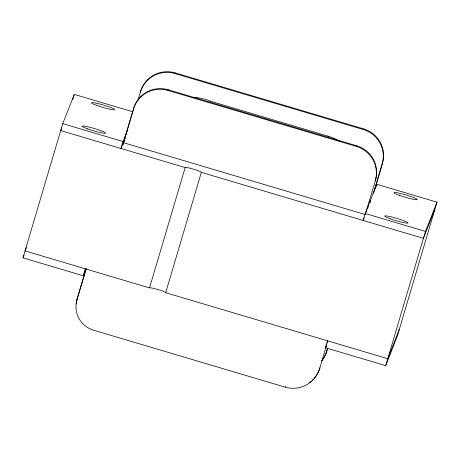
<?xml version="1.0" encoding="UTF-8"?>
<svg xmlns="http://www.w3.org/2000/svg" width="460" height="460" viewBox="0 0 460 460"><rect width="100%" height="100%" fill="white"/><g stroke="black" fill="none" stroke-linecap="round" stroke-linejoin="round"><path stroke-width="0.69" d="M85.882 269.117L83.26 275.764L23 257.853L62.761 123.631L74.29 94.386L132.503 111.682M72.795 99.435L74.29 94.386M83.26 275.764L85.318 268.818M127.742 129.57L123.021 141.536L120.963 148.482L125.419 137.178M317.279 373.957A27.761 27.623 21.5 0 0 319.907 367.885L319.642 368.563A27.761 27.623 21.5 0 1 285.183 387.142L93.587 330.211A24.621 24.495 21.5 0 1 76.946 299.707L86.123 268.726M122.831 144.808L133.705 108.33A27.761 27.623 21.5 0 1 168.164 89.752L356.741 145.785A27.761 27.623 21.5 0 1 375.509 180.182L365.263 214.55L123.458 142.686L124.999 138.788M76.946 299.707L86.187 268.743M122.895 144.82L133.705 108.33M137.914 100.372L140.628 91.436A27.761 27.623 21.5 0 1 175.087 72.858L363.67 128.892A27.761 27.623 21.5 0 1 382.433 163.294L374.492 190.106M26.369 247.589L25.058 250.913L149.529 287.902L185.179 167.561A8.429 0.839 16.5 0 1 193.568 169.182A8.429 0.839 16.5 0 1 201.342 172.362L423.413 238.355L434.941 209.11M399.297 329.446L387.763 358.697L165.692 292.704L201.342 172.362M364.199 217.787L363.147 220.443L365.205 213.503L376.74 184.259L437 202.164L397.239 336.392L385.71 365.637L325.444 347.731L327.503 340.785M319.642 368.563L326.364 345.874M327.181 343.125L327.79 341.061M321.914 360.732A27.761 27.623 21.5 0 0 326.571 351.67L327.589 348.231M373.411 193.533L382.433 163.294M326.571 351.67L327.647 348.243M375.803 187.415L376.74 184.259M385.71 365.637L425.466 231.409L437 202.164M61.749 127.914L60.703 130.571L185.179 167.561M23 257.853L24.046 255.196M140.628 91.436L140.363 92.115A27.761 27.623 21.5 0 1 174.823 73.531L175.087 72.858M133.44 109.003A27.761 27.623 21.5 0 1 167.894 90.424L168.164 89.752M210.295 102.614L210.806 101.321L328.308 136.235A46.293 46.063 21.5 0 1 339.33 141.145M327.796 137.534L328.308 136.235M375.509 180.182L375.245 180.861A27.761 27.623 21.5 0 0 356.477 146.464L356.741 145.785M382.168 163.967A27.761 27.623 21.5 0 0 363.4 129.57L363.67 128.892M285.183 387.142L285.447 386.469M367.574 208.69L368.339 206.741M369.88 202.843L370.651 200.893M325.444 347.731L326.755 344.408M174.823 73.531L363.4 129.57M167.894 90.424L356.477 146.464M62.761 123.631L123.021 141.536M365.205 213.503L425.466 231.409M193.591 97.319A52.181 51.922 21.5 0 1 210.806 101.321M326.836 350.997A27.761 27.623 21.5 0 1 321.804 360.531M76.285 304.072A24.621 24.495 21.5 0 1 77.217 299.034M316.969 374.474A27.761 27.623 21.5 0 1 314.099 378.338M313.277 379.224A27.761 27.623 21.5 0 1 312.421 380.075M311.063 381.271A27.761 27.623 21.5 0 1 309.632 382.381M149.529 287.902A8.429 0.839 16.5 0 1 157.918 289.518A8.429 0.839 16.5 0 1 165.692 292.704M87.751 128.88A12.127 1.202 16.5 0 0 105.576 133.084A12.127 1.202 16.5 0 0 88.521 126.931A12.127 1.202 16.5 0 0 87.751 128.88M96.979 105.478A12.127 1.202 16.5 0 0 114.799 109.687A12.127 1.202 16.5 0 0 97.75 103.534A12.127 1.202 16.5 0 0 96.979 105.478M390.195 218.753A12.127 1.202 16.5 0 0 408.02 222.956A12.127 1.202 16.5 0 0 390.966 216.804A12.127 1.202 16.5 0 0 390.195 218.753M399.424 195.356A12.127 1.202 16.5 0 0 417.249 199.559A12.127 1.202 16.5 0 0 400.194 193.407A12.127 1.202 16.5 0 0 399.424 195.356"/></g></svg>
